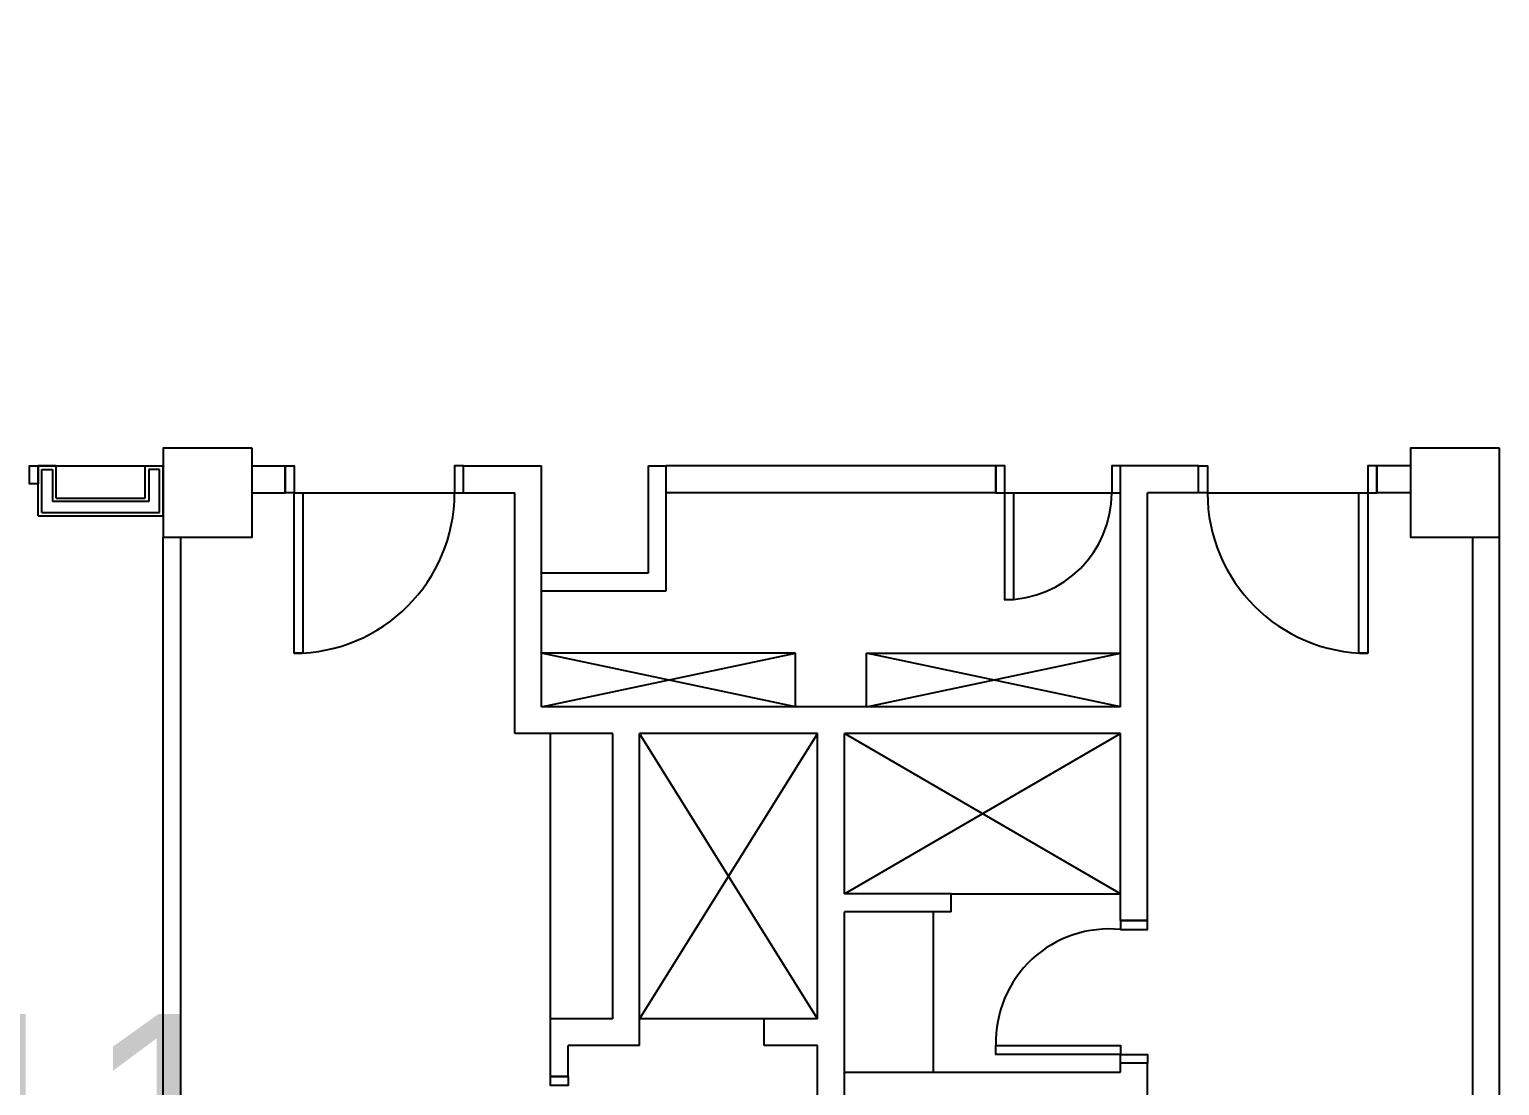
# Model space of a CAD drawing. Header units: millimetres. Extents: x -616979 to 2364082, y 43054 to 1637649.
# Drawn here: x -379520 to -371270, y 82674 to 88598 of the extents above; entities that cross this region are included whole.
import ezdxf

# ---------------------------------------------------------------- set-up
doc = ezdxf.new("R2010")
doc.units = ezdxf.units.MM
for name, color, linetype in [('a-columns', 7, 'Continuous'), ('a-door', 1, 'Continuous'), ('a-label', 9, 'Continuous'), ('a-line', 7, 'Continuous'), ('a-wall', 5, 'Continuous')]:
    doc.layers.add(name, color=color, linetype=linetype)
doc.styles.add('style1', font='arial.ttf')

msp = doc.modelspace()

# ---------------------------------------------------------------- linework, layer by layer
at = {"layer": 'a-columns'}
for points in [[(-378269.635, 86249.101), (-378769.635, 86249.101), (-378769.635, 85749.101), (-378269.635, 85749.101)], [(-371269.635, 86249.101), (-371769.635, 86249.101), (-371769.635, 85749.101), (-371269.635, 85749.101)]]:
    msp.add_lwpolyline(points, close=True, dxfattribs=at)
at = {"layer": 'a-door'}
for p, q in [((-378083.831, 86149.101), (-378083.831, 85999.101)), ((-374096.331, 85999.101), (-374096.331, 86149.101)), ((-371958.831, 86149.101), (-371958.831, 85999.101)), ((-373396.331, 83599.271), (-373246.331, 83599.271)), ((-373371.331, 83599.271), (-373271.331, 83599.271)), ((-373246.331, 82799.271), (-373396.331, 82799.271)), ((-376496.331, 82724.271), (-376596.331, 82724.271))]:
    msp.add_line(p, q, dxfattribs=at)
at = {"layer": 'a-door', "color": 8}
for p, q in [((-377083.831, 85999.101), (-377083.831, 86149.101)), ((-372958.831, 85999.101), (-372958.831, 86149.101))]:
    msp.add_line(p, q, dxfattribs=at)
at = {"layer": 'a-door', "color": 1}
for p, q in [((-378033.831, 85999.101), (-377133.831, 85999.101)), ((-373998.026, 85999.101), (-373446.331, 85999.101)), ((-372908.831, 85999.101), (-372008.831, 85999.101))]:
    msp.add_line(p, q, dxfattribs=at)
at = {"layer": 'a-door'}
for points in [[(-379469.638, 86049.096), (-379519.638, 86049.096), (-379519.635, 86149.101), (-379469.635, 86149.101)], [(-378083.831, 86149.101), (-378033.831, 86149.101), (-378033.831, 85999.101), (-378083.831, 85999.101)], [(-377133.831, 85999.101), (-377083.831, 85999.101), (-377083.831, 86149.101), (-377133.831, 86149.101)], [(-374096.331, 85999.101), (-374046.331, 85999.101), (-374046.331, 86149.101), (-374096.331, 86149.101)], [(-373446.331, 85999.101), (-373396.331, 85999.101), (-373396.331, 86149.101), (-373446.331, 86149.101)], [(-372958.831, 86149.101), (-372908.831, 86149.101), (-372908.831, 85999.101), (-372958.831, 85999.101)], [(-372008.831, 85999.101), (-371958.831, 85999.101), (-371958.831, 86149.101), (-372008.831, 86149.101)], [(-378033.831, 85999.101), (-377985.526, 85999.101), (-377985.526, 85099.101), (-378033.831, 85099.101)], [(-373998.026, 85399.101), (-374046.331, 85399.101), (-374046.331, 85999.101), (-373998.026, 85999.101)], [(-372058.831, 85999.101), (-372008.831, 85999.101), (-372008.831, 85099.101), (-372058.831, 85099.101)], [(-373396.331, 83549.271), (-373246.331, 83549.271), (-373246.331, 83599.271), (-373396.331, 83599.271)], [(-374096.331, 82899.271), (-373396.331, 82899.271), (-373396.331, 82849.271), (-374096.331, 82849.271)], [(-373396.331, 82849.271), (-373246.331, 82849.271), (-373246.331, 82799.271), (-373396.331, 82799.271)], [(-376596.331, 82724.271), (-376496.331, 82724.271), (-376496.331, 82674.271), (-376596.331, 82674.271)]]:
    msp.add_lwpolyline(points, close=True, dxfattribs=at)
for centre, radius, start, end in [((-374046.331, 85999.101), 600, 270, 0), ((-372008.831, 85999.101), 900, 180, 270), ((-373461.236, 82917.246), 635.349, 84.1366337, 181.6211735)]:
    msp.add_arc(centre, radius, start, end, dxfattribs=at)
at = {"layer": 'a-line', "color": 8}
for p, q in [((-375221.331, 85099.271), (-376646.331, 85099.271)), ((-376646.331, 84799.271), (-375221.331, 85099.271)), ((-375221.331, 84799.271), (-376646.331, 85099.271)), ((-375221.331, 84799.271), (-375221.331, 85099.271)), ((-374821.331, 84799.271), (-373396.331, 85099.271)), ((-374821.331, 85099.271), (-373396.331, 85099.271)), ((-374821.331, 84799.271), (-374821.331, 85099.271)), ((-376596.331, 83049.271), (-376596.331, 84649.271)), ((-375096.331, 83049.271), (-376096.331, 84649.271)), ((-375096.331, 84649.271), (-376096.331, 83049.271)), ((-373396.331, 83749.271), (-374946.331, 84649.271)), ((-374346.331, 83749.271), (-373396.331, 83749.271)), ((-374446.331, 82749.271), (-374446.331, 83649.271)), ((-375396.331, 83049.271), (-376096.331, 83049.271))]:
    msp.add_line(p, q, dxfattribs=at)
at = {"layer": 'a-line'}
for radius, start, end in [(72110.798, 335.06515321, 50.87164645), (70610.798, 336.25456373, 49.68223593)]:
    msp.add_arc((-422444.654, 99074.101), radius, start, end, dxfattribs=at)
at = {"layer": 'a-wall'}
for p, q in [((-379469.635, 86149.101), (-378769.635, 86149.101)), ((-377083.831, 86149.101), (-376646.331, 86149.101)), ((-376646.331, 84799.271), (-376646.331, 86149.101)), ((-376046.331, 85549.101), (-376046.331, 86149.101)), ((-375946.331, 85449.101), (-375946.331, 86149.101)), ((-374096.331, 86149.101), (-375946.331, 86149.101)), ((-373396.331, 84799.271), (-373396.331, 86149.101)), ((-377083.831, 85999.101), (-376796.331, 85999.101)), ((-376796.331, 84649.271), (-376796.331, 85999.101)), ((-374096.331, 85999.101), (-375946.331, 85999.101)), ((-373246.331, 83599.271), (-373246.331, 85999.101)), ((-378769.635, 79949.576), (-378769.635, 85749.271)), ((-378669.635, 77249.271), (-378669.635, 85749.271)), ((-371419.635, 77249.271), (-371419.635, 85749.271)), ((-371269.635, 77249.271), (-371269.635, 85749.271)), ((-376646.331, 85549.101), (-376046.331, 85549.101)), ((-376646.331, 85449.101), (-375946.331, 85449.101)), ((-373396.331, 84799.271), (-374821.331, 85099.271)), ((-373396.331, 84799.271), (-376646.331, 84799.271)), ((-376246.331, 83049.271), (-376246.331, 84649.271)), ((-376096.331, 82899.271), (-376096.331, 84649.271)), ((-375096.331, 84649.271), (-376096.331, 84649.271)), ((-375096.331, 83049.271), (-375096.331, 84649.271)), ((-373396.331, 84649.271), (-374946.331, 84649.271)), ((-374946.331, 83749.271), (-374946.331, 84649.271)), ((-374946.331, 83749.271), (-373396.331, 84649.271)), ((-373396.331, 83599.271), (-373396.331, 84649.271)), ((-374946.331, 80799.271), (-374946.331, 83649.271)), ((-376596.331, 82724.271), (-376596.331, 83049.271)), ((-375096.331, 83049.271), (-375396.331, 83049.271)), ((-375396.331, 82899.271), (-375396.331, 83049.271)), ((-376496.331, 82724.271), (-376496.331, 82899.271)), ((-376096.331, 82899.271), (-376496.331, 82899.271)), ((-375096.331, 82899.271), (-375396.331, 82899.271))]:
    msp.add_line(p, q, dxfattribs=at)
at = {"layer": 'a-wall', "color": 8, "lineweight": 25}
for p, q in [((-379469.635, 85869.101), (-379469.635, 86149.101)), ((-379369.635, 86149.101), (-379469.635, 86149.101)), ((-379369.635, 85969.101), (-379369.635, 86149.101)), ((-378869.635, 86149.101), (-378769.635, 86149.101)), ((-378869.635, 85969.101), (-378869.635, 86149.101)), ((-378769.635, 85869.101), (-378769.635, 86149.101)), ((-379449.635, 86129.101), (-379389.635, 86129.101)), ((-379449.635, 85889.101), (-379449.635, 86129.101)), ((-379389.635, 86129.101), (-379389.635, 85949.101)), ((-378789.635, 86129.101), (-378849.635, 86129.101)), ((-378849.635, 86129.101), (-378849.635, 85949.101)), ((-378789.635, 85889.101), (-378789.635, 86129.101)), ((-379369.635, 85969.101), (-378869.635, 85969.101)), ((-379449.635, 85889.101), (-378789.635, 85889.101)), ((-378849.635, 85949.101), (-379389.635, 85949.101)), ((-379469.635, 85869.101), (-378769.635, 85869.101))]:
    msp.add_line(p, q, dxfattribs=at)
at = {"layer": 'a-wall', "color": 5}
for p, q in [((-378271.331, 86149.101), (-378083.831, 86149.101)), ((-376046.331, 86149.101), (-375946.331, 86149.101)), ((-372958.831, 86149.101), (-373396.331, 86149.101)), ((-371771.331, 86149.101), (-371958.831, 86149.101)), ((-378271.331, 85999.101), (-378083.831, 85999.101)), ((-372958.831, 85999.101), (-373246.331, 85999.101)), ((-371771.331, 85999.101), (-371958.831, 85999.101)), ((-374346.331, 83749.271), (-374946.331, 83749.271)), ((-374346.331, 83649.271), (-374346.331, 83749.271)), ((-374346.331, 83649.271), (-374946.331, 83649.271)), ((-376246.331, 83049.271), (-376596.331, 83049.271)), ((-375096.331, 81849.271), (-375096.331, 82899.271)), ((-374946.331, 82749.271), (-373396.331, 82749.271)), ((-373396.331, 82749.271), (-373396.331, 82799.271)), ((-373246.331, 82599.271), (-373246.331, 82799.271))]:
    msp.add_line(p, q, dxfattribs=at)
at = {"layer": 'a-wall', "color": 8}
msp.add_line((-376246.331, 84649.271), (-376796.331, 84649.271), dxfattribs=at)
at = {"layer": 'a-wall'}
msp.add_arc((-378033.831, 85999.101), 900, 270, 0, dxfattribs=at)

# ---------------------------------------------------------------- texts
at = {"layer": 'a-label', "color": 5, "style": 'style1'}
msp.add_text('CAFA211', height=1125, dxfattribs=at).set_placement((-385139.954, 81951.374))

doc.saveas('drawing.dxf')
